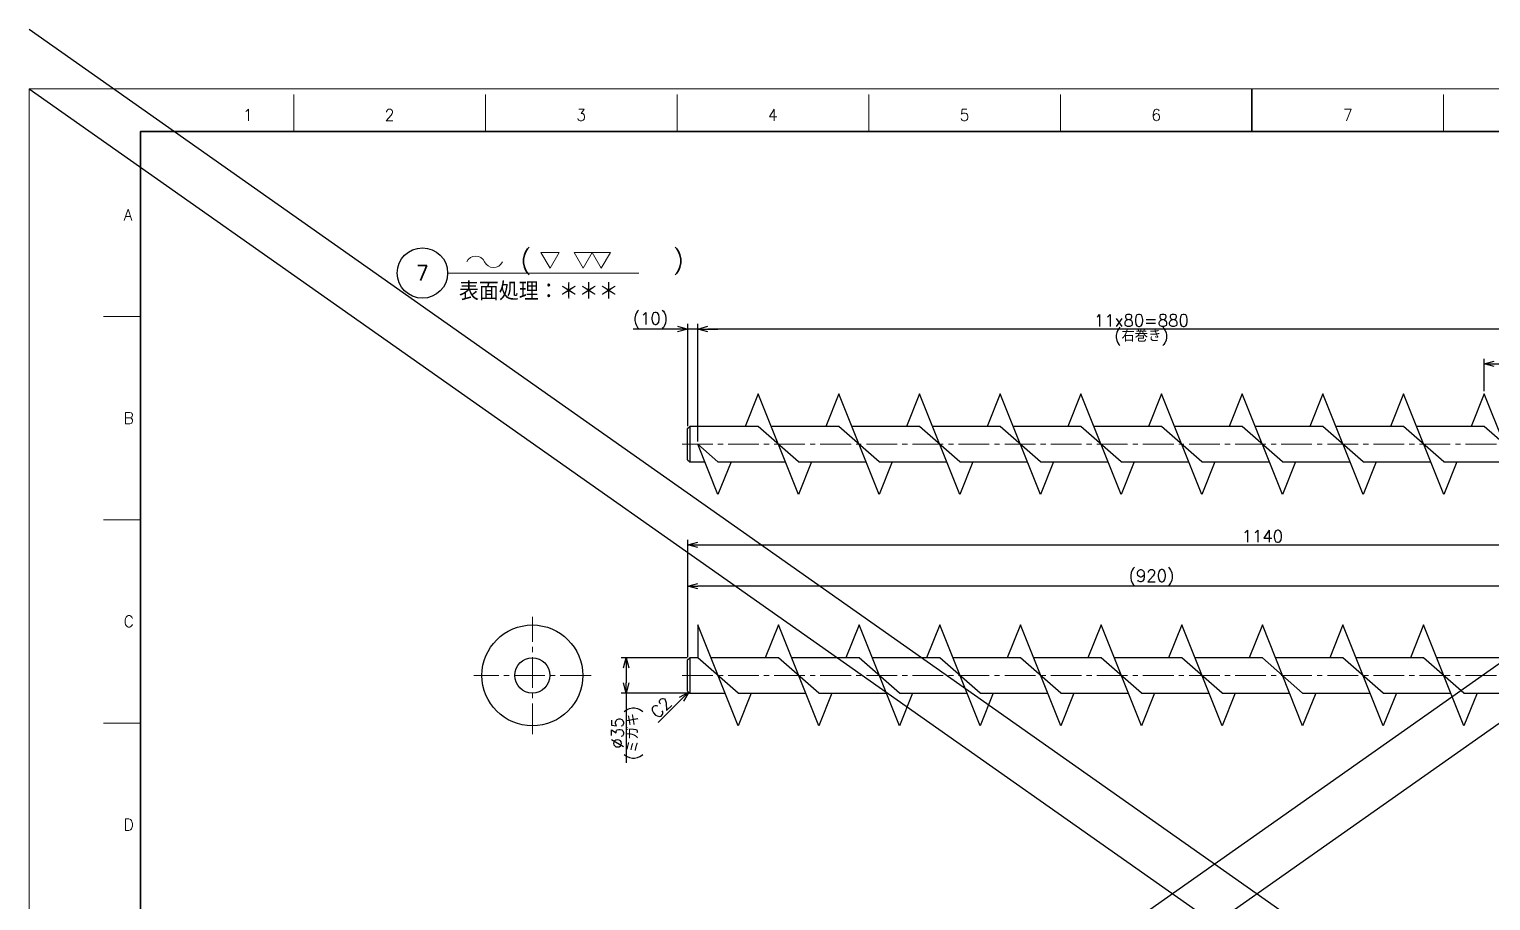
# Model space of a CAD drawing. Header units: millimetres. Extents: x 0 to 5131, y -34 to 1714.
# Drawn here: x 0 to 1450, y 850 to 1714 of the extents above; entities that cross this region are included whole.
import ezdxf
from ezdxf import colors
from ezdxf.entities.mleader import LeaderData, LeaderLine
from ezdxf.enums import TextEntityAlignment as Align
from ezdxf.math import Vec2, Vec3

# ---------------------------------------------------------------- set-up
doc = ezdxf.new("R2010")
doc.units = ezdxf.units.MM
doc.header["$LTSCALE"] = 1.6
doc.header["$PDMODE"] = 99
doc.header["$PDSIZE"] = 1
doc.linetypes.add('CENTER2', pattern=[28.575, 19.05, -3.175, 3.175, -3.175])
for name, color, linetype, lineweight in [('05_CENTER', 4, 'CENTER2', 13), ('07_TEXT', 3, 'Continuous', 13), ('08_DIM', 3, 'Continuous', 13), ('90_FRAME', 5, 'Continuous', 35)]:
    doc.layers.add(name, color=color, linetype=linetype, lineweight=lineweight)
doc.layers.add('91_BLANK', color=5, linetype='Continuous', lineweight=0, plot=False)
doc.styles.add('KSS_TXT', font='txt.shx', dxfattribs={"bigfont": 'extfont2.shx'})
doc.styles.get("Standard").update_dxf_attribs({"font": 'txt.shx', "bigfont": 'extfont2.shx'})
doc.dimstyles.new('KSS_DIM', dxfattribs={"dimscale": 4, "dimtxt": 3, "dimasz": 2.5, "dimexe": 1.25, "dimexo": 0.625, "dimtad": 1, "dimdsep": 46, "dimtxsty": 'KSS_TXT', "dimblk": 'OPEN30', "dimcen": 0, "dimazin": 2, "dimtfac": 0.75, "dimtmove": 0, "dimatfit": 3, "dimldrblk": 'OPEN30', "dimfxl": 1.25, "dimtolj": 1, "dimarcsym": 0})

# ---------------------------------------------------------------- blocks, each defined once
blk = doc.blocks.new('AM_BALLOON1')
at = {"transparency": 16777216}
blk.add_circle((0, 0), 5, dxfattribs=at)
blk.add_attdef('B_NUMBER', text='', height=3, dxfattribs=at).set_placement((0, 0), align=Align.MIDDLE_CENTER)
blk = doc.blocks.new('_OPEN')
at = {"color": 0, "linetype": 'ByBlock'}
for p, q in [((-1, 0.17), (0, 0)), ((0, 0), (-1, -0.17)), ((0, 0), (-1, 0))]:
    blk.add_line(p, q, dxfattribs=at)
blk = doc.blocks.new('p1ba05')
for centre, start, end in [((-2.95, 0.29), 24.2276, 155.5758), ((0, 1.62), 204.2276, 335.5758)]:
    blk.add_arc(centre, 1.62, start, end)
blk = doc.blocks.new('p1ba01')
for p, q in [((0, 0), (-1.5, 2.6)), ((-1.5, 2.6), (1.5, 2.6)), ((1.5, 2.6), (0, 0))]:
    blk.add_line(p, q)
blk = doc.blocks.new('p1ba02')
for p, q in [((-1.5, 2.6), (1.5, 2.6)), ((0, 0), (-1.5, 2.6)), ((1.5, 2.6), (0, 0)), ((3, 0), (1.5, 2.6)), ((1.5, 2.6), (4.5, 2.6)), ((4.5, 2.6), (3, 0))]:
    blk.add_line(p, q)
blk = doc.blocks.new('_Open30')
at = {"color": 0, "linetype": 'ByBlock', "lineweight": -2}
for p, q in [((-1, 0.27), (0, 0)), ((0, 0), (-1, -0.27)), ((0, 0), (-1, 0))]:
    blk.add_line(p, q, dxfattribs=at)
blk = doc.blocks.new('*D142')
at = {"layer": '08_DIM', "color": 0, "lineweight": -2, "transparency": 16777216}
blk.add_line((647, 1050.1), (623.8, 1026.9), dxfattribs=at)
at = {"layer": 'Defpoints', "color": 0, "transparency": 16777216}
for p in [(654.1, 1057.2), (600.2, 1003.3), (600.2, 1003.3)]:
    blk.add_point(p, dxfattribs=at)
at = {"layer": '08_DIM', "color": 0, "lineweight": -2, "transparency": 16777216, "xscale": 10, "yscale": 10, "zscale": 10, "rotation": 44.99999999998695}
blk.add_blockref('_Open30', (654.1, 1057.2), dxfattribs=at)
at = {"layer": '08_DIM', "color": 0, "transparency": 16777216, "insert": (626.6, 1041.8), "char_height": 12, "attachment_point": 5, "rotation": 45, "style": 'KSS_TXT'}
blk.add_mtext('\\A1;C2', dxfattribs=at)
blk = doc.blocks.new('*D152')
at = {"layer": '08_DIM', "color": 0, "lineweight": -2, "transparency": 16777216}
for p, q in [((653.1, 1091.7), (653.1, 1167.1)), ((1563.1, 1162.1), (663.1, 1162.1)), ((1573.1, 1092.7), (1573.1, 1167.1))]:
    blk.add_line(p, q, dxfattribs=at)
at = {"layer": 'Defpoints', "color": 0, "transparency": 16777216}
for p in [(653.1, 1162.1), (653.1, 1089.2), (1573.1, 1090.2)]:
    blk.add_point(p, dxfattribs=at)
at = {"layer": '08_DIM', "color": 0, "lineweight": -2, "transparency": 16777216, "xscale": 10, "yscale": 10, "zscale": 10, "rotation": 180}
blk.add_blockref('_Open30', (653.1, 1162.1), dxfattribs=at)
at = {"layer": '08_DIM', "color": 0, "lineweight": -2, "transparency": 16777216, "xscale": 10, "yscale": 10, "zscale": 10}
blk.add_blockref('_Open30', (1573.1, 1162.1), dxfattribs=at)
at = {"layer": '08_DIM', "color": 0, "transparency": 16777216, "insert": (1113.1, 1170.6), "char_height": 12, "attachment_point": 5, "style": 'KSS_TXT'}
blk.add_mtext('\\A1;(920)', dxfattribs=at)
blk = doc.blocks.new('*D153')
at = {"layer": '08_DIM', "color": 0, "lineweight": -2, "transparency": 16777216}
for p, q in [((653.1, 1091.7), (653.1, 1208.2)), ((1793.1, 1086.7), (1793.1, 1208.2)), ((663.1, 1203.2), (1783.1, 1203.2))]:
    blk.add_line(p, q, dxfattribs=at)
at = {"layer": 'Defpoints', "color": 0, "transparency": 16777216}
for p in [(1793.1, 1203.2), (653.1, 1089.2), (1793.1, 1084.2)]:
    blk.add_point(p, dxfattribs=at)
at = {"layer": '08_DIM', "color": 0, "lineweight": -2, "transparency": 16777216, "xscale": 10, "yscale": 10, "zscale": 10, "rotation": 180}
blk.add_blockref('_Open30', (653.1, 1203.2), dxfattribs=at)
at = {"layer": '08_DIM', "color": 0, "lineweight": -2, "transparency": 16777216, "xscale": 10, "yscale": 10, "zscale": 10}
blk.add_blockref('_Open30', (1793.1, 1203.2), dxfattribs=at)
at = {"layer": '08_DIM', "color": 0, "transparency": 16777216, "insert": (1223.1, 1211.7), "char_height": 12, "attachment_point": 5, "style": 'KSS_TXT'}
blk.add_mtext('\\A1;1140', dxfattribs=at)
blk = doc.blocks.new('*D154')
at = {"layer": '08_DIM', "color": 0, "lineweight": -2, "transparency": 16777216}
for p, q in [((652.6, 1091.2), (587, 1091.2)), ((592, 1081.2), (592, 1066.2)), ((652.6, 1056.2), (587, 1056.2)), ((592, 1056.2), (592, 987))]:
    blk.add_line(p, q, dxfattribs=at)
at = {"layer": 'Defpoints', "color": 0, "transparency": 16777216}
for p in [(655.1, 1091.2), (592, 1056.2), (655.1, 1056.2)]:
    blk.add_point(p, dxfattribs=at)
at = {"layer": '08_DIM', "color": 0, "lineweight": -2, "transparency": 16777216, "xscale": 10, "yscale": 10, "zscale": 10}
for p, rotation in [((592, 1091.2), 90), ((592, 1056.2), 270)]:
    blk.add_blockref('_Open30', p, dxfattribs=dict(at, rotation=rotation))
at = {"layer": '08_DIM', "color": 0, "transparency": 16777216, "char_height": 12, "attachment_point": 5, "rotation": 90, "style": 'KSS_TXT'}
for s, insert in [('\\A1;%%C35', (583.5, 1016.6)), ('\\A1;(ミガキ)', (600.5, 1016.6))]:
    blk.add_mtext(s, dxfattribs=dict(at, insert=insert))
blk = doc.blocks.new('*D157')
at = {"layer": '08_DIM', "color": 0, "lineweight": -2, "transparency": 16777216}
for p, q in [((1443.1, 1355.5), (1443.1, 1387.7)), ((1453.1, 1382.7), (1513.1, 1382.7)), ((1523.1, 1355.5), (1523.1, 1387.7))]:
    blk.add_line(p, q, dxfattribs=at)
at = {"layer": 'Defpoints', "color": 0, "transparency": 16777216}
for p in [(1523.1, 1382.7), (1443.1, 1353), (1523.1, 1353)]:
    blk.add_point(p, dxfattribs=at)
at = {"layer": '08_DIM', "color": 0, "lineweight": -2, "transparency": 16777216, "xscale": 10, "yscale": 10, "zscale": 10, "rotation": 180}
blk.add_blockref('_Open30', (1443.1, 1382.7), dxfattribs=at)
at = {"layer": '08_DIM', "color": 0, "lineweight": -2, "transparency": 16777216, "xscale": 10, "yscale": 10, "zscale": 10}
blk.add_blockref('_Open30', (1523.1, 1382.7), dxfattribs=at)
at = {"layer": '08_DIM', "color": 0, "transparency": 16777216, "insert": (1483.1, 1391.2), "char_height": 12, "attachment_point": 5, "style": 'KSS_TXT'}
blk.add_mtext('\\A1;80', dxfattribs=at)
blk = doc.blocks.new('*D159')
at = {"layer": '08_DIM', "color": 0, "lineweight": -2, "transparency": 16777216}
for p, q in [((663.1, 1305.5), (663.1, 1422.2)), ((1543.1, 1305.5), (1543.1, 1422.2)), ((1533.1, 1417.2), (673.1, 1417.2))]:
    blk.add_line(p, q, dxfattribs=at)
at = {"layer": 'Defpoints', "color": 0, "transparency": 16777216}
for p in [(663.1, 1417.2), (663.1, 1303), (1543.1, 1303)]:
    blk.add_point(p, dxfattribs=at)
at = {"layer": '08_DIM', "color": 0, "lineweight": -2, "transparency": 16777216, "xscale": 10, "yscale": 10, "zscale": 10, "rotation": 180}
blk.add_blockref('_Open30', (663.1, 1417.2), dxfattribs=at)
at = {"layer": '08_DIM', "color": 0, "lineweight": -2, "transparency": 16777216, "xscale": 10, "yscale": 10, "zscale": 10}
blk.add_blockref('_Open30', (1543.1, 1417.2), dxfattribs=at)
at = {"layer": '08_DIM', "color": 0, "transparency": 16777216, "char_height": 12, "attachment_point": 5, "style": 'KSS_TXT'}
for s, insert in [('\\A1;11x80=880', (1103.1, 1425.7)), ('\\A1;(右巻き)', (1103.1, 1408.7))]:
    blk.add_mtext(s, dxfattribs=dict(at, insert=insert))
blk = doc.blocks.new('*D160')
at = {"layer": '08_DIM', "color": 0, "lineweight": -2, "transparency": 16777216}
for p, q in [((653.1, 1321), (653.1, 1422.2)), ((663.1, 1305.5), (663.1, 1422.2)), ((643.1, 1417.2), (599.1, 1417.2)), ((663.1, 1417.2), (653.1, 1417.2)), ((673.1, 1417.2), (683.1, 1417.2))]:
    blk.add_line(p, q, dxfattribs=at)
at = {"layer": 'Defpoints', "color": 0, "transparency": 16777216}
for p in [(653.1, 1417.2), (653.1, 1318.5), (663.1, 1303)]:
    blk.add_point(p, dxfattribs=at)
at = {"layer": '08_DIM', "color": 0, "lineweight": -2, "transparency": 16777216, "xscale": 10, "yscale": 10, "zscale": 10}
blk.add_blockref('_Open30', (653.1, 1417.2), dxfattribs=at)
at = {"layer": '08_DIM', "color": 0, "lineweight": -2, "transparency": 16777216, "xscale": 10, "yscale": 10, "zscale": 10, "rotation": 180}
blk.add_blockref('_Open30', (663.1, 1417.2), dxfattribs=at)
at = {"layer": '08_DIM', "color": 0, "transparency": 16777216, "insert": (616.1, 1425.7), "char_height": 12, "attachment_point": 5, "style": 'KSS_TXT'}
blk.add_mtext('\\A1;(10)', dxfattribs=at)

msp = doc.modelspace()

# ---------------------------------------------------------------- linework, layer by layer
for p, q in [((0, 1714.485), (2352.09, 58.993)), ((2352.09, 1714.485), (0, 58.993)), ((0, 1655.492), (2352.09, 0)), ((2352.09, 1655.492), (0, 0))]:
    msp.add_line(p, q)
at = {"color": 0}
for p, q in [((723.065, 1353.002), (710.065, 1320.502)), ((763.065, 1253.002), (723.065, 1353.002)), ((803.065, 1353.002), (790.065, 1320.502)), ((843.065, 1253.002), (803.065, 1353.002)), ((883.065, 1353.002), (870.065, 1320.502)), ((923.065, 1253.002), (883.065, 1353.002)), ((963.065, 1353.002), (950.065, 1320.502)), ((1003.065, 1253.002), (963.065, 1353.002)), ((1043.065, 1353.002), (1030.065, 1320.502)), ((1083.065, 1253.002), (1043.065, 1353.002)), ((1123.065, 1353.002), (1110.065, 1320.502)), ((1163.065, 1253.002), (1123.065, 1353.002)), ((1203.065, 1353.002), (1190.065, 1320.502)), ((1243.065, 1253.002), (1203.065, 1353.002)), ((1283.065, 1353.002), (1270.065, 1320.502)), ((1323.065, 1253.002), (1283.065, 1353.002)), ((1363.065, 1353.002), (1350.065, 1320.502)), ((1403.065, 1253.002), (1363.065, 1353.002)), ((1443.065, 1353.002), (1430.065, 1320.502)), ((1483.065, 1253.002), (1443.065, 1353.002)), ((653.065, 1318.502), (655.065, 1320.502)), ((655.065, 1320.502), (655.065, 1285.502)), ((763.065, 1285.502), (723.065, 1320.502)), ((843.065, 1285.502), (803.065, 1320.502)), ((923.065, 1285.502), (883.065, 1320.502)), ((1003.065, 1285.502), (963.065, 1320.502)), ((1083.065, 1285.502), (1043.065, 1320.502)), ((1163.065, 1285.502), (1123.065, 1320.502)), ((1243.065, 1285.502), (1203.065, 1320.502)), ((1323.065, 1285.502), (1283.065, 1320.502)), ((1403.065, 1285.502), (1363.065, 1320.502)), ((1483.065, 1285.502), (1443.065, 1320.502)), ((653.065, 1287.502), (653.065, 1318.502)), ((683.065, 1253.002), (663.065, 1303.002)), ((683.065, 1285.502), (663.065, 1303.002)), ((653.065, 1287.502), (655.065, 1285.502)), ((696.065, 1285.502), (683.065, 1253.002)), ((776.065, 1285.502), (763.065, 1253.002)), ((856.065, 1285.502), (843.065, 1253.002)), ((936.065, 1285.502), (923.065, 1253.002)), ((1016.065, 1285.502), (1003.065, 1253.002)), ((1096.065, 1285.502), (1083.065, 1253.002)), ((1176.065, 1285.502), (1163.065, 1253.002)), ((1256.065, 1285.502), (1243.065, 1253.002)), ((1336.065, 1285.502), (1323.065, 1253.002)), ((1416.065, 1285.502), (1403.065, 1253.002)), ((663.065, 1123.699), (663.065, 1091.199)), ((703.065, 1023.699), (663.065, 1123.699)), ((743.065, 1123.699), (730.065, 1091.199)), ((783.065, 1023.699), (743.065, 1123.699)), ((823.065, 1123.699), (810.065, 1091.199)), ((863.065, 1023.699), (823.065, 1123.699)), ((903.065, 1123.699), (890.065, 1091.199)), ((943.065, 1023.699), (903.065, 1123.699)), ((983.065, 1123.699), (970.065, 1091.199)), ((1023.065, 1023.699), (983.065, 1123.699)), ((1063.065, 1123.699), (1050.065, 1091.199)), ((1103.065, 1023.699), (1063.065, 1123.699)), ((1143.065, 1123.699), (1130.065, 1091.199)), ((1183.065, 1023.699), (1143.065, 1123.699)), ((1223.065, 1123.699), (1210.065, 1091.199)), ((1263.065, 1023.699), (1223.065, 1123.699)), ((1303.065, 1123.699), (1290.065, 1091.199)), ((1343.065, 1023.699), (1303.065, 1123.699)), ((1383.065, 1123.699), (1370.065, 1091.199)), ((1423.065, 1023.699), (1383.065, 1123.699)), ((653.065, 1089.199), (655.065, 1091.199)), ((653.065, 1058.199), (653.065, 1089.199)), ((655.065, 1091.199), (655.065, 1056.199)), ((703.065, 1056.199), (663.065, 1091.199)), ((783.065, 1056.199), (743.065, 1091.199)), ((863.065, 1056.199), (823.065, 1091.199)), ((943.065, 1056.199), (903.065, 1091.199)), ((1023.065, 1056.199), (983.065, 1091.199)), ((1103.065, 1056.199), (1063.065, 1091.199)), ((1183.065, 1056.199), (1143.065, 1091.199)), ((1263.065, 1056.199), (1223.065, 1091.199)), ((1343.065, 1056.199), (1303.065, 1091.199)), ((1423.065, 1056.199), (1383.065, 1091.199)), ((653.065, 1058.199), (655.065, 1056.199)), ((716.065, 1056.199), (703.065, 1023.699)), ((796.065, 1056.199), (783.065, 1023.699)), ((876.065, 1056.199), (863.065, 1023.699)), ((956.065, 1056.199), (943.065, 1023.699)), ((1036.065, 1056.199), (1023.065, 1023.699)), ((1116.065, 1056.199), (1103.065, 1023.699)), ((1196.065, 1056.199), (1183.065, 1023.699)), ((1276.065, 1056.199), (1263.065, 1023.699)), ((1356.065, 1056.199), (1343.065, 1023.699)), ((1436.065, 1056.199), (1423.065, 1023.699))]:
    msp.add_line(p, q, dxfattribs=at)
for points in [[(688.065, 1320.5), (655.062, 1320.5)], [(723.065, 1320.502), (656.065, 1320.502)], [(803.065, 1320.502), (736.065, 1320.502)], [(883.065, 1320.502), (816.065, 1320.502)], [(963.065, 1320.502), (896.065, 1320.502)], [(1043.065, 1320.502), (976.065, 1320.502)], [(1123.065, 1320.502), (1056.065, 1320.502)], [(1203.065, 1320.502), (1136.065, 1320.502)], [(1283.065, 1320.502), (1216.065, 1320.502)], [(1363.065, 1320.502), (1296.065, 1320.502)], [(1443.065, 1320.502), (1376.065, 1320.502)], [(655.065, 1285.503), (670.065, 1285.503)], [(683.065, 1285.503), (750.065, 1285.503)], [(763.065, 1285.503), (830.065, 1285.503)], [(843.065, 1285.503), (910.065, 1285.503)], [(923.065, 1285.503), (990.065, 1285.503)], [(1003.065, 1285.503), (1070.065, 1285.503)], [(1083.065, 1285.503), (1150.065, 1285.503)], [(1163.065, 1285.503), (1230.065, 1285.503)], [(1243.065, 1285.503), (1310.065, 1285.503)], [(1323.065, 1285.503), (1390.065, 1285.503)], [(1403.065, 1285.502), (1470.065, 1285.502)], [(663.068, 1091.196), (655.062, 1091.196)], [(743.065, 1091.199), (676.065, 1091.199)], [(823.065, 1091.199), (756.065, 1091.199)], [(903.065, 1091.199), (836.065, 1091.199)], [(983.065, 1091.199), (916.065, 1091.199)], [(1063.065, 1091.199), (996.065, 1091.199)], [(1143.065, 1091.199), (1076.065, 1091.199)], [(1223.065, 1091.199), (1156.065, 1091.199)], [(1303.065, 1091.199), (1236.065, 1091.199)], [(1383.065, 1091.199), (1316.065, 1091.199)], [(1463.065, 1091.199), (1396.065, 1091.199)], [(655.065, 1056.199), (690.065, 1056.199)], [(703.065, 1056.199), (770.065, 1056.199)], [(783.065, 1056.199), (850.065, 1056.199)], [(863.065, 1056.199), (930.065, 1056.199)], [(943.065, 1056.199), (1010.065, 1056.199)], [(1023.065, 1056.199), (1090.065, 1056.199)], [(1103.065, 1056.199), (1170.065, 1056.199)], [(1183.065, 1056.199), (1250.065, 1056.199)], [(1263.065, 1056.199), (1330.065, 1056.199)], [(1343.065, 1056.199), (1410.065, 1056.199)], [(1423.065, 1056.199), (1490.065, 1056.199)]]:
    msp.add_lwpolyline(points, dxfattribs=at)
for radius in [50, 17.5]:
    msp.add_circle((499.026, 1073.699), radius, dxfattribs=at)
at = {"layer": '05_CENTER'}
for p, q in [((647.481, 1303.002), (1798.065, 1303.002)), ((499.026, 1015.52), (499.026, 1131.877)), ((557.204, 1073.699), (440.847, 1073.699)), ((647.481, 1073.699), (1798.065, 1073.699))]:
    msp.add_line(p, q, dxfattribs=at)
at = {"layer": '08_DIM'}
msp.add_line((415.051, 1472.67), (604.797, 1472.67), dxfattribs=at)
at = {"layer": '90_FRAME'}
msp.add_line((1212.8, 1655.492), (1212.8, 1613), dxfattribs=at)
at = {"layer": '90_FRAME', "color": 4, "lineweight": 13}
for p, q in [((262.346, 1613), (262.346, 1649.812)), ((452.437, 1613), (452.437, 1649.812)), ((642.528, 1613), (642.528, 1649.812)), ((832.619, 1613), (832.619, 1649.812)), ((1022.71, 1613), (1022.71, 1649.812)), ((1402.891, 1613), (1402.891, 1649.812)), ((110.322, 1429.72), (73.51, 1429.72)), ((110.322, 1228.088), (73.51, 1228.088)), ((110.322, 1026.456), (73.51, 1026.456))]:
    msp.add_line(p, q, dxfattribs=at)
at = {"layer": '90_FRAME'}
msp.add_lwpolyline([(110.322, 36.647), (2315.279, 36.647), (2315.279, 1613), (110.322, 1613)], close=True, dxfattribs=at)
at = {"layer": '91_BLANK'}
msp.add_lwpolyline([(0, 0), (2352.09, 0), (2352.09, 1655.492), (0, 1655.492)], close=True, dxfattribs=at)

# ---------------------------------------------------------------- block references
at = {"layer": '08_DIM', "xscale": 6, "yscale": 6, "zscale": 6}
for name, p in [('p1ba05', (460.468, 1478.141)), ('p1ba01', (516.557, 1477.439)), ('p1ba02', (549.398, 1477.439))]:
    msp.add_blockref(name, p, dxfattribs=at)

# ---------------------------------------------------------------- texts
at = {"layer": '07_TEXT', "style": 'KSS_TXT'}
msp.add_text('(        )', height=18, dxfattribs=at).set_placement((487.246, 1476.988))
at = {"layer": '07_TEXT', "insert": (426.193, 1463.731), "char_height": 18, "attachment_point": 1, "style": 'KSS_TXT'}
msp.add_mtext('表面処理：＊＊＊', dxfattribs=at)
at = {"layer": '90_FRAME', "color": 0, "lineweight": 13, "style": 'KSS_TXT'}
for s, p in [('1', (216.91, 1620.332)), ('2', (357.392, 1620.332)), ('3', (547.482, 1620.332)), ('4', (737.573, 1620.332)), ('5', (927.664, 1620.332)), ('6', (1117.755, 1620.332)), ('7', (1307.846, 1620.332))]:
    msp.add_text(s, height=11.36, dxfattribs=at).set_placement(p, align=Align.BOTTOM_CENTER)
for s, p in [('A', (93.599, 1530.536)), ('B', (93.599, 1328.904)), ('C', (93.599, 1127.272)), ('D', (93.599, 925.64))]:
    msp.add_text(s, height=11.36, dxfattribs=at).set_placement(p, align=Align.MIDDLE_LEFT)

# ---------------------------------------------------------------- dimensions: what is measured, and where the dimension line sits
at = {"layer": '08_DIM'}
dim = msp.add_linear_dim(base=(653.065, 1417.247), p1=(663.065, 1303.002), p2=(653.065, 1318.502), angle=180, text='(<>)', dimstyle='KSS_DIM', dxfattribs=at)
dim.commit()
dim.dimension.update_dxf_attribs({"geometry": '*D160', "text_midpoint": (616.065, 1425.747)})
for base, p1, p2, angle, text, override, picture, middle in [((663.065, 1417.247), (1543.065, 1303.003), (663.065, 1303.002), 180, '11x80=<>', {"dimpost": '\\X(右巻き)'}, '*D159', (1103.065, 1425.747)), ((592.03, 1056.198), (655.065, 1091.199), (655.065, 1056.198), 270, '%%C<>', {"dimpost": '\\X(ミガキ)'}, '*D154', (583.522, 1016.598))]:
    dim = msp.add_linear_dim(base=base, p1=p1, p2=p2, angle=angle, text=text, dimstyle='KSS_DIM', override=override, dxfattribs=at)
    dim.commit()
    dim.dimension.update_dxf_attribs({"geometry": picture, "text_midpoint": middle})
dim = msp.add_linear_dim(base=(1523.065, 1382.654), p1=(1443.065, 1353.002), p2=(1523.065, 1353.002), angle=180, dimstyle='KSS_DIM', dxfattribs=at)
dim.commit()
dim.dimension.update_dxf_attribs({"geometry": '*D157', "text_midpoint": (1483.065, 1391.154)})
dim = msp.add_linear_dim(base=(1793.065, 1203.156), p1=(653.065, 1089.199), p2=(1793.065, 1084.199), dimstyle='KSS_DIM', dxfattribs=at)
dim.commit()
dim.dimension.update_dxf_attribs({"geometry": '*D153', "text_midpoint": (1223.065, 1211.656)})
dim = msp.add_linear_dim(base=(653.065, 1162.059), p1=(1573.065, 1090.199), p2=(653.065, 1089.199), text='(<>)', dimstyle='KSS_DIM', dxfattribs=at)
dim.commit()
dim.dimension.update_dxf_attribs({"geometry": '*D152', "text_midpoint": (1113.065, 1170.559)})
dim = msp.add_linear_dim(base=(600.172, 1003.306), p1=(654.065, 1057.199), p2=(600.172, 1003.306), angle=225, text='C2', dimstyle='KSS_DIM', override={"dimse1": 1, "dimse2": 1, "dimsd2": 1}, dxfattribs=at)
dim.commit()
dim.dimension.update_dxf_attribs({"geometry": '*D142', "text_midpoint": (632.637, 1035.77), "dimtype": 161})

# ---------------------------------------------------------------- leaders
ml = msp.add_multileader_block('Standard', dxfattribs=at)
ml.set_content('AM_BALLOON1', color=256, scale=5)
ml.set_attribute('B_NUMBER', '7', width=0)
ml.set_leader_properties(color=256, linetype='ByLayer', lineweight=-1)
ml.set_arrow_properties(name='OPEN')
ml.build(insert=Vec2(0, 0))
ml.multileader.update_dxf_attribs({"leader_type": 0, "has_dogleg": 0, "text_right_attachment_type": 6, "dogleg_length": 0, "arrow_head_size": 10, "scale": 2.5, "block_connection_type": 1})
ctx = ml.context
ctx.base_point, ctx.scale, ctx.char_height, ctx.arrow_head_size, ctx.landing_gap_size, ctx.plane_origin = Vec3(390.022, 1472.69), 2.5, 20, 10, 10, Vec3(390.022, 1472.69)
ctx.right_attachment, ctx.attachment_type = 6, 1
notes = []
notes.append((ctx, [(0, (0, 0, 0), (0, 0), (1, 0), 1, [])]))
ctx.block.insert = Vec3(390.022, 1472.69)
ml = msp.add_multileader_block('Standard', dxfattribs=at)
ml.set_content('AM_BALLOON1', color=256, scale=5)
ml.set_attribute('B_NUMBER', '5', width=0)
ml.set_leader_properties(color=256, linetype='ByLayer', lineweight=-1)
ml.set_arrow_properties(name='OPEN')
ml.build(insert=Vec2(0, 0))
ml.multileader.update_dxf_attribs({"leader_type": 0, "has_dogleg": 0, "text_right_attachment_type": 6, "dogleg_length": 0, "arrow_head_size": 10, "scale": 2.5, "block_connection_type": 1})
ctx = ml.context
ctx.base_point, ctx.scale, ctx.char_height, ctx.arrow_head_size, ctx.landing_gap_size, ctx.plane_origin = Vec3(3141.911, 1427.977), 2.5, 20, 10, 10, Vec3(3141.911, 1427.977)
ctx.right_attachment, ctx.attachment_type = 6, 1
notes.append((ctx, [(0, (0, 0, 0), (0, 0), (1, 0), 1, [])]))
ctx.block.insert = Vec3(3141.911, 1427.977)
for ctx, leaders in notes:
    for number, flags, end, landing, length, lines in leaders:
        leader = LeaderData()
        leader.index, (leader.has_last_leader_line, leader.has_dogleg_vector, leader.attachment_direction) = number, flags
        leader.last_leader_point, leader.dogleg_vector, leader.dogleg_length = Vec3(end), Vec3(landing), length
        for number, points, colour, breaks in lines:
            line = LeaderLine()
            line.index, line.vertices, line.color, line.breaks = number, Vec3.list(points), colors.encode_raw_color(colour), breaks
            leader.lines.append(line)
        ctx.leaders.append(leader)

doc.saveas('drawing.dxf')
